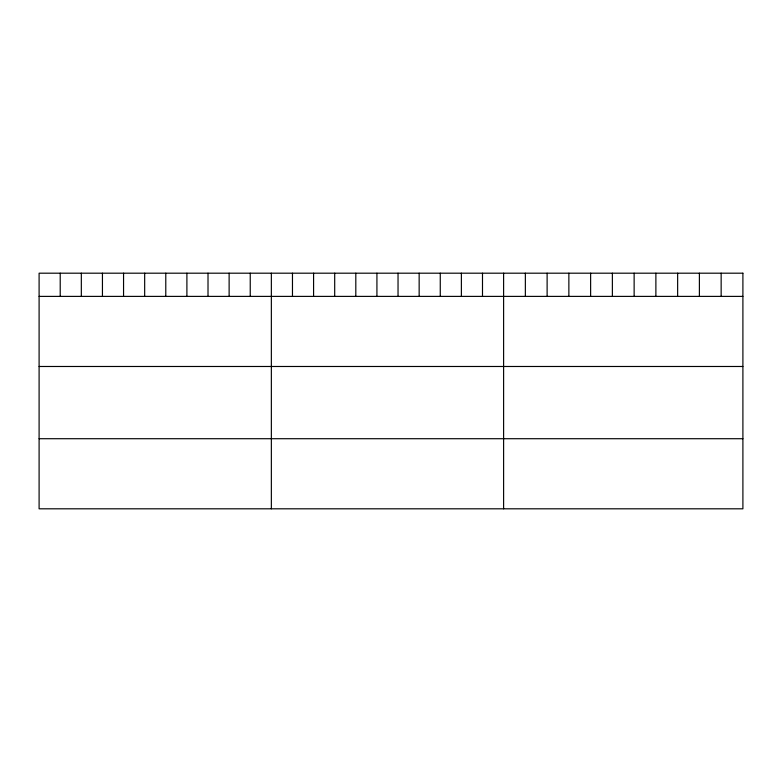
<?xml version="1.0" encoding="UTF-8"?>
<svg xmlns="http://www.w3.org/2000/svg" width="782" height="782" viewBox="0 0 782 782"><rect width="100%" height="100%" fill="white"/><g stroke="black" fill="none" stroke-linecap="round" stroke-linejoin="round"><path stroke-width="1.17" d="M39.1 296.388L742.9 296.388M39.1 366.484L742.9 366.484M39.1 438.712L742.9 438.712M721.151 273.192L721.151 296.388M699.391 273.192L699.391 296.388M677.642 273.192L677.642 296.388M655.883 273.192L655.883 296.388M634.134 273.192L634.134 296.388M612.374 273.192L612.374 296.388M590.625 273.192L590.625 296.388M568.866 273.192L568.866 296.388M547.117 273.192L547.117 296.388M525.357 273.192L525.357 296.388M503.608 273.192L503.608 508.808M482.494 273.192L482.494 296.388M461.38 273.192L461.38 296.388M440.266 273.192L440.266 296.388M419.152 273.192L419.152 296.388M398.038 273.192L398.038 296.388M376.924 273.192L376.924 296.388M355.81 273.192L355.81 296.388M334.696 273.192L334.696 296.388M313.582 273.192L313.582 296.388M292.468 273.192L292.468 296.388M271.354 273.192L271.354 508.808M250.24 273.192L250.24 296.388M229.126 273.192L229.126 296.388M208.012 273.192L208.012 296.388M186.898 273.192L186.898 296.388M165.784 273.192L165.784 296.388M144.67 273.192L144.67 296.388M123.556 273.192L123.556 296.388M102.442 273.192L102.442 296.388M81.328 273.192L81.328 296.388M60.214 273.192L60.214 296.388M742.9 273.192L39.1 273.192L39.1 508.808L742.9 508.808L742.9 273.192"/></g></svg>
